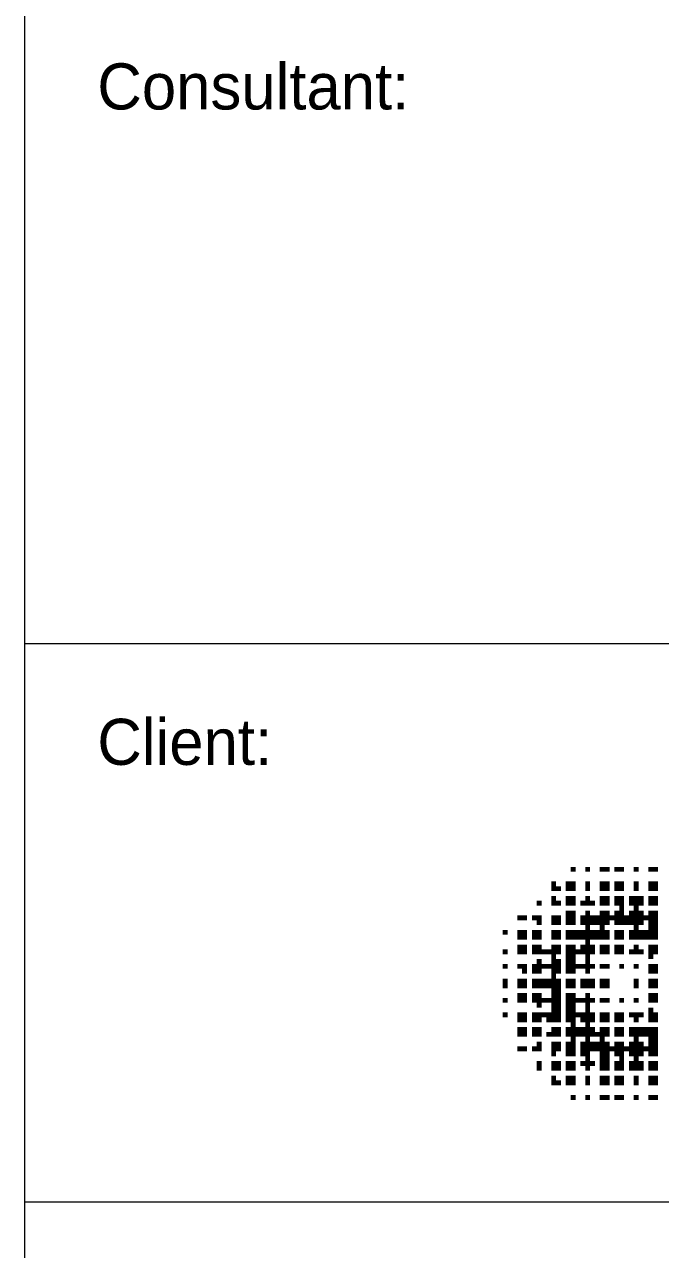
# Paper-space layout '01 Plans' of a CAD drawing. Header units: millimetres. Extents: x 5 to 415, y 7 to 290.
# Drawn here: x 342 to 368.2, y 60 to 110.5 of the extents above; entities that cross this region are included whole.
import ezdxf

# ---------------------------------------------------------------- set-up
doc = ezdxf.new("R2010")
doc.units = ezdxf.units.MM
for name, color, linetype in [('BRANDING', 7, 'Continuous'), ('SHEET', 7, 'Continuous'), ('TEXT', 7, 'Continuous')]:
    doc.layers.add(name, color=color, linetype=linetype)

# ---------------------------------------------------------------- blocks, each defined once
blk = doc.blocks.new('SHEET_01')
at = {"layer": 'BRANDING'}
for points in [[(364.5, 75.8), (364.7, 75.8), (364.5, 75.6), (364.7, 75.6)], [(365.1, 75.8), (365.3, 75.8), (365.1, 75.6), (365.3, 75.6)], [(365.7, 75.8), (365.9, 75.8), (365.7, 75.6), (365.9, 75.6)], [(365.9, 75.8), (366.1, 75.8), (365.9, 75.6), (366.1, 75.6)], [(366.3, 75.8), (366.5, 75.8), (366.3, 75.6), (366.5, 75.6)], [(366.5, 75.8), (366.7, 75.8), (366.5, 75.6), (366.7, 75.6)], [(367.1, 75.8), (367.3, 75.8), (367.1, 75.6), (367.3, 75.6)], [(367.7, 75.8), (368.1, 75.8), (367.7, 75.6), (368.1, 75.6)], [(363.7, 75.2), (363.9, 75.2), (363.7, 75), (363.9, 75)], [(364.3, 75.2), (364.5, 75.2), (364.3, 75), (364.5, 75)], [(364.5, 75.2), (364.7, 75.2), (364.5, 75), (364.7, 75)], [(365.1, 75.2), (365.3, 75.2), (365.1, 75), (365.3, 75)], [(365.7, 75.2), (365.9, 75.2), (365.7, 75), (365.9, 75)], [(365.9, 75.2), (366.1, 75.2), (365.9, 75), (366.1, 75)], [(366.3, 75.2), (366.5, 75.2), (366.3, 75), (366.5, 75)], [(366.5, 75.2), (366.7, 75.2), (366.5, 75), (366.7, 75)], [(367.1, 75.2), (367.3, 75.2), (367.1, 75), (367.3, 75)], [(367.7, 75.2), (367.9, 75.2), (367.7, 75), (367.9, 75)], [(367.9, 75.2), (368.1, 75.2), (367.9, 75), (368.1, 75)], [(363.7, 75), (364.1, 75), (363.7, 74.8), (364.1, 74.8)], [(364.3, 75), (364.5, 75), (364.3, 74.8), (364.5, 74.8)], [(364.5, 75), (364.7, 75), (364.5, 74.8), (364.7, 74.8)], [(365.1, 75), (365.3, 75), (365.1, 74.8), (365.3, 74.8)], [(365.7, 75), (365.9, 75), (365.7, 74.8), (365.9, 74.8)], [(365.9, 75), (366.1, 75), (365.9, 74.8), (366.1, 74.8)], [(366.3, 75), (366.5, 75), (366.3, 74.8), (366.5, 74.8)], [(366.5, 75), (366.7, 75), (366.5, 74.8), (366.7, 74.8)], [(367.1, 75), (367.3, 75), (367.1, 74.8), (367.3, 74.8)], [(367.7, 75), (367.9, 75), (367.7, 74.8), (367.9, 74.8)], [(367.9, 75), (368.1, 75), (367.9, 74.8), (368.1, 74.8)], [(363.1, 74.4), (363.3, 74.4), (363.1, 74.2), (363.3, 74.2)], [(363.7, 74.6), (363.9, 74.6), (363.7, 74.4), (363.9, 74.4)], [(363.7, 74.4), (363.9, 74.4), (363.7, 74.2), (363.9, 74.2)], [(363.9, 74.4), (364.1, 74.4), (363.9, 74.2), (364.1, 74.2)], [(364.3, 74.6), (364.5, 74.6), (364.3, 74.4), (364.5, 74.4)], [(364.3, 74.4), (364.5, 74.4), (364.3, 74.2), (364.5, 74.2)], [(364.5, 74.6), (364.7, 74.6), (364.5, 74.4), (364.7, 74.4)], [(364.5, 74.4), (364.7, 74.4), (364.5, 74.2), (364.7, 74.2)], [(364.9, 74.4), (365.1, 74.4), (364.9, 74.2), (365.1, 74.2)], [(365.1, 74.6), (365.3, 74.6), (365.1, 74.4), (365.3, 74.4)], [(365.1, 74.4), (365.3, 74.4), (365.1, 74.2), (365.3, 74.2)], [(365.3, 74.4), (365.5, 74.4), (365.3, 74.2), (365.5, 74.2)], [(365.7, 74.6), (365.9, 74.6), (365.7, 74.4), (365.9, 74.4)], [(365.7, 74.4), (365.9, 74.4), (365.7, 74.2), (365.9, 74.2)], [(365.9, 74.6), (366.1, 74.6), (365.9, 74.4), (366.1, 74.4)], [(365.9, 74.4), (366.1, 74.4), (365.9, 74.2), (366.1, 74.2)], [(366.3, 74.6), (366.5, 74.6), (366.3, 74.4), (366.5, 74.4)], [(366.3, 74.4), (366.5, 74.4), (366.3, 74.2), (366.5, 74.2)], [(366.5, 74.6), (366.7, 74.6), (366.5, 74.4), (366.7, 74.4)], [(366.5, 74.4), (366.7, 74.4), (366.5, 74.2), (366.7, 74.2)], [(366.5, 74.2), (366.7, 74.2), (366.5, 74), (366.7, 74)], [(366.9, 74.6), (367.1, 74.6), (366.9, 74.4), (367.1, 74.4)], [(366.9, 74.4), (367.1, 74.4), (366.9, 74.2), (367.1, 74.2)], [(367.1, 74.6), (367.3, 74.6), (367.1, 74.4), (367.3, 74.4)], [(367.1, 74.4), (367.3, 74.4), (367.1, 74.2), (367.3, 74.2)], [(367.1, 74.2), (367.3, 74.2), (367.1, 74), (367.3, 74)], [(367.3, 74.6), (367.5, 74.6), (367.3, 74.4), (367.5, 74.4)], [(367.3, 74.4), (367.5, 74.4), (367.3, 74.2), (367.5, 74.2)], [(367.7, 74.6), (368.1, 74.6), (367.7, 74.4), (368.1, 74.4)], [(367.7, 74.4), (367.9, 74.4), (367.7, 74.2), (367.9, 74.2)], [(367.9, 74.4), (368.1, 74.4), (367.9, 74.2), (368.1, 74.2)], [(362.3, 73.8), (362.5, 73.8), (362.3, 73.6), (362.5, 73.6)], [(362.5, 73.8), (362.7, 73.8), (362.5, 73.6), (362.7, 73.6)], [(362.9, 73.8), (363.1, 73.8), (362.9, 73.6), (363.1, 73.6)], [(363.1, 73.8), (363.3, 73.8), (363.1, 73.6), (363.3, 73.6)], [(363.7, 73.8), (363.9, 73.8), (363.7, 73.6), (363.9, 73.6)], [(363.9, 73.8), (364.1, 73.8), (363.9, 73.6), (364.1, 73.6)], [(364.3, 74), (364.7, 74), (364.3, 73.8), (364.7, 73.8)], [(364.3, 73.8), (364.5, 73.8), (364.3, 73.6), (364.5, 73.6)], [(364.5, 73.8), (364.7, 73.8), (364.5, 73.6), (364.7, 73.6)], [(364.9, 73.8), (365.1, 73.8), (364.9, 73.6), (365.1, 73.6)], [(365.1, 74), (365.3, 74), (365.1, 73.8), (365.3, 73.8)], [(365.1, 73.8), (365.3, 73.8), (365.1, 73.6), (365.3, 73.6)], [(365.3, 73.8), (365.5, 73.8), (365.3, 73.6), (365.5, 73.6)], [(365.5, 73.8), (365.7, 73.8), (365.5, 73.6), (365.7, 73.6)], [(365.7, 74), (366.1, 74), (365.7, 73.8), (366.1, 73.8)], [(365.7, 73.8), (365.9, 73.8), (365.7, 73.6), (365.9, 73.6)], [(365.9, 73.8), (366.1, 73.8), (365.9, 73.6), (366.1, 73.6)], [(366.1, 73.8), (366.3, 73.8), (366.1, 73.6), (366.3, 73.6)], [(366.3, 74), (366.5, 74), (366.3, 73.8), (366.5, 73.8)], [(366.3, 73.8), (366.7, 73.8), (366.3, 73.6), (366.7, 73.6)], [(366.5, 74), (366.7, 74), (366.5, 73.8), (366.7, 73.8)], [(366.7, 73.8), (366.9, 73.8), (366.7, 73.6), (366.9, 73.6)], [(366.9, 74), (367.1, 74), (366.9, 73.8), (367.1, 73.8)], [(366.9, 73.8), (367.1, 73.8), (366.9, 73.6), (367.1, 73.6)], [(367.1, 74), (367.3, 74), (367.1, 73.8), (367.3, 73.8)], [(367.1, 73.8), (367.3, 73.8), (367.1, 73.6), (367.3, 73.6)], [(367.3, 74), (367.5, 74), (367.3, 73.8), (367.5, 73.8)], [(367.3, 73.8), (367.5, 73.8), (367.3, 73.6), (367.5, 73.6)], [(367.5, 73.8), (367.7, 73.8), (367.5, 73.6), (367.7, 73.6)], [(367.7, 74), (367.9, 74), (367.7, 73.8), (367.9, 73.8)], [(367.7, 73.8), (367.9, 73.8), (367.7, 73.6), (367.9, 73.6)], [(367.9, 74), (368.1, 74), (367.9, 73.8), (368.1, 73.8)], [(367.9, 73.8), (368.1, 73.8), (367.9, 73.6), (368.1, 73.6)], [(361.7, 73.2), (361.9, 73.2), (361.7, 73), (361.9, 73)], [(362.3, 73.2), (362.7, 73.2), (362.3, 73), (362.7, 73)], [(362.9, 73.2), (363.1, 73.2), (362.9, 73), (363.1, 73)], [(363.1, 73.6), (363.3, 73.6), (363.1, 73.4), (363.3, 73.4)], [(363.1, 73.2), (363.3, 73.2), (363.1, 73), (363.3, 73)], [(363.7, 73.6), (363.9, 73.6), (363.7, 73.4), (363.9, 73.4)], [(363.7, 73.2), (363.9, 73.2), (363.7, 73), (363.9, 73)], [(363.9, 73.6), (364.1, 73.6), (363.9, 73.4), (364.1, 73.4)], [(363.9, 73.2), (364.1, 73.2), (363.9, 73), (364.1, 73)], [(364.3, 73.6), (364.7, 73.6), (364.3, 73.4), (364.7, 73.4)], [(364.3, 73.2), (364.5, 73.2), (364.3, 73), (364.5, 73)], [(364.5, 73.2), (364.7, 73.2), (364.5, 73), (364.7, 73)], [(364.7, 73.2), (364.9, 73.2), (364.7, 73), (364.9, 73)], [(364.9, 73.6), (365.1, 73.6), (364.9, 73.4), (365.1, 73.4)], [(364.9, 73.2), (365.1, 73.2), (364.9, 73), (365.1, 73)], [(365.1, 73.6), (365.3, 73.6), (365.1, 73.4), (365.3, 73.4)], [(365.1, 73.4), (365.3, 73.4), (365.1, 73.2), (365.3, 73.2)], [(365.1, 73.2), (365.3, 73.2), (365.1, 73), (365.3, 73)], [(365.3, 73.6), (365.7, 73.6), (365.3, 73.4), (365.7, 73.4)], [(365.3, 73.2), (365.5, 73.2), (365.3, 73), (365.5, 73)], [(365.5, 73.2), (365.7, 73.2), (365.5, 73), (365.7, 73)], [(365.7, 73.6), (365.9, 73.6), (365.7, 73.4), (365.9, 73.4)], [(365.7, 73.4), (365.9, 73.4), (365.7, 73.2), (365.9, 73.2)], [(365.7, 73.2), (365.9, 73.2), (365.7, 73), (365.9, 73)], [(365.9, 73.6), (366.1, 73.6), (365.9, 73.4), (366.1, 73.4)], [(365.9, 73.2), (366.1, 73.2), (365.9, 73), (366.1, 73)], [(366.3, 73.6), (366.5, 73.6), (366.3, 73.4), (366.5, 73.4)], [(366.3, 73.2), (366.5, 73.2), (366.3, 73), (366.5, 73)], [(366.5, 73.6), (366.7, 73.6), (366.5, 73.4), (366.7, 73.4)], [(366.5, 73.2), (366.7, 73.2), (366.5, 73), (366.7, 73)], [(366.7, 73.6), (366.9, 73.6), (366.7, 73.4), (366.9, 73.4)], [(366.9, 73.6), (367.1, 73.6), (366.9, 73.4), (367.1, 73.4)], [(366.9, 73.2), (367.1, 73.2), (366.9, 73), (367.1, 73)], [(367.1, 73.6), (367.3, 73.6), (367.1, 73.4), (367.3, 73.4)], [(367.1, 73.4), (367.3, 73.4), (367.1, 73.2), (367.3, 73.2)], [(367.1, 73.2), (367.3, 73.2), (367.1, 73), (367.3, 73)], [(367.3, 73.6), (367.5, 73.6), (367.3, 73.4), (367.5, 73.4)], [(367.3, 73.2), (367.5, 73.2), (367.3, 73), (367.5, 73)], [(367.5, 73.2), (367.7, 73.2), (367.5, 73), (367.7, 73)], [(367.7, 73.6), (367.9, 73.6), (367.7, 73.4), (367.9, 73.4)], [(367.7, 73.4), (368.1, 73.4), (367.7, 73.2), (368.1, 73.2)], [(367.7, 73.2), (367.9, 73.2), (367.7, 73), (367.9, 73)], [(367.9, 73.6), (368.1, 73.6), (367.9, 73.4), (368.1, 73.4)], [(367.9, 73.2), (368.1, 73.2), (367.9, 73), (368.1, 73)], [(362.3, 73), (362.7, 73), (362.3, 72.8), (362.7, 72.8)], [(362.9, 73), (363.1, 73), (362.9, 72.8), (363.1, 72.8)], [(363.1, 73), (363.3, 73), (363.1, 72.8), (363.3, 72.8)], [(363.7, 73), (363.9, 73), (363.7, 72.8), (363.9, 72.8)], [(363.9, 73), (364.1, 73), (363.9, 72.8), (364.1, 72.8)], [(364.3, 73), (364.5, 73), (364.3, 72.8), (364.5, 72.8)], [(364.5, 73), (364.7, 73), (364.5, 72.8), (364.7, 72.8)], [(364.7, 73), (364.9, 73), (364.7, 72.8), (364.9, 72.8)], [(364.9, 73), (365.1, 73), (364.9, 72.8), (365.1, 72.8)], [(365.1, 73), (365.3, 73), (365.1, 72.8), (365.3, 72.8)], [(365.1, 72.8), (365.3, 72.8), (365.1, 72.6), (365.3, 72.6)], [(365.3, 73), (365.5, 73), (365.3, 72.8), (365.5, 72.8)], [(365.5, 73), (365.7, 73), (365.5, 72.8), (365.7, 72.8)], [(365.7, 73), (365.9, 73), (365.7, 72.8), (365.9, 72.8)], [(365.9, 73), (366.1, 73), (365.9, 72.8), (366.1, 72.8)], [(366.3, 73), (366.5, 73), (366.3, 72.8), (366.5, 72.8)], [(366.5, 73), (366.7, 73), (366.5, 72.8), (366.7, 72.8)], [(366.9, 73), (367.1, 73), (366.9, 72.8), (367.1, 72.8)], [(367.1, 73), (367.3, 73), (367.1, 72.8), (367.3, 72.8)], [(367.3, 73), (367.5, 73), (367.3, 72.8), (367.5, 72.8)], [(367.5, 73), (367.7, 73), (367.5, 72.8), (367.7, 72.8)], [(367.7, 73), (367.9, 73), (367.7, 72.8), (367.9, 72.8)], [(367.9, 73), (368.1, 73), (367.9, 72.8), (368.1, 72.8)], [(361.7, 72.4), (361.9, 72.4), (361.7, 72.2), (361.9, 72.2)], [(362.3, 72.6), (362.7, 72.6), (362.3, 72.4), (362.7, 72.4)], [(362.3, 72.4), (362.5, 72.4), (362.3, 72.2), (362.5, 72.2)], [(362.5, 72.4), (362.7, 72.4), (362.5, 72.2), (362.7, 72.2)], [(362.9, 72.6), (363.1, 72.6), (362.9, 72.4), (363.1, 72.4)], [(362.9, 72.4), (363.1, 72.4), (362.9, 72.2), (363.1, 72.2)], [(363.1, 72.6), (363.3, 72.6), (363.1, 72.4), (363.3, 72.4)], [(363.1, 72.4), (363.3, 72.4), (363.1, 72.2), (363.3, 72.2)], [(363.3, 72.4), (363.7, 72.4), (363.3, 72.2), (363.7, 72.2)], [(363.7, 72.6), (363.9, 72.6), (363.7, 72.4), (363.9, 72.4)], [(363.7, 72.4), (363.9, 72.4), (363.7, 72.2), (363.9, 72.2)], [(363.7, 72.2), (363.9, 72.2), (363.7, 72), (363.9, 72)], [(363.9, 72.6), (364.1, 72.6), (363.9, 72.4), (364.1, 72.4)], [(363.9, 72.4), (364.1, 72.4), (363.9, 72.2), (364.1, 72.2)], [(364.3, 72.6), (364.5, 72.6), (364.3, 72.4), (364.5, 72.4)], [(364.3, 72.4), (364.7, 72.4), (364.3, 72.2), (364.7, 72.2)], [(364.3, 72.2), (364.7, 72.2), (364.3, 72), (364.7, 72)], [(364.5, 72.6), (364.7, 72.6), (364.5, 72.4), (364.7, 72.4)], [(364.7, 72.4), (365.1, 72.4), (364.7, 72.2), (365.1, 72.2)], [(364.9, 72.6), (365.1, 72.6), (364.9, 72.4), (365.1, 72.4)], [(365.1, 72.6), (365.3, 72.6), (365.1, 72.4), (365.3, 72.4)], [(365.1, 72.4), (365.3, 72.4), (365.1, 72.2), (365.3, 72.2)], [(365.1, 72.2), (365.3, 72.2), (365.1, 72), (365.3, 72)], [(365.3, 72.6), (365.5, 72.6), (365.3, 72.4), (365.5, 72.4)], [(365.3, 72.4), (365.5, 72.4), (365.3, 72.2), (365.5, 72.2)], [(365.7, 72.6), (365.9, 72.6), (365.7, 72.4), (365.9, 72.4)], [(365.7, 72.4), (365.9, 72.4), (365.7, 72.2), (365.9, 72.2)], [(365.9, 72.6), (366.1, 72.6), (365.9, 72.4), (366.1, 72.4)], [(365.9, 72.4), (366.1, 72.4), (365.9, 72.2), (366.1, 72.2)], [(366.3, 72.6), (366.5, 72.6), (366.3, 72.4), (366.5, 72.4)], [(366.3, 72.4), (366.5, 72.4), (366.3, 72.2), (366.5, 72.2)], [(366.5, 72.6), (366.7, 72.6), (366.5, 72.4), (366.7, 72.4)], [(366.5, 72.4), (366.7, 72.4), (366.5, 72.2), (366.7, 72.2)], [(366.9, 72.4), (367.1, 72.4), (366.9, 72.2), (367.1, 72.2)], [(367.1, 72.6), (367.3, 72.6), (367.1, 72.4), (367.3, 72.4)], [(367.1, 72.4), (367.3, 72.4), (367.1, 72.2), (367.3, 72.2)], [(367.3, 72.4), (367.5, 72.4), (367.3, 72.2), (367.5, 72.2)], [(367.7, 72.6), (367.9, 72.6), (367.7, 72.4), (367.9, 72.4)], [(367.7, 72.4), (367.9, 72.4), (367.7, 72.2), (367.9, 72.2)], [(367.7, 72.2), (367.9, 72.2), (367.7, 72), (367.9, 72)], [(367.9, 72.6), (368.1, 72.6), (367.9, 72.4), (368.1, 72.4)], [(367.9, 72.4), (368.1, 72.4), (367.9, 72.2), (368.1, 72.2)], [(361.7, 71.8), (361.9, 71.8), (361.7, 71.6), (361.9, 71.6)], [(362.3, 71.8), (362.7, 71.8), (362.3, 71.6), (362.7, 71.6)], [(362.9, 71.8), (363.1, 71.8), (362.9, 71.6), (363.1, 71.6)], [(363.1, 72), (363.3, 72), (363.1, 71.8), (363.3, 71.8)], [(363.1, 71.8), (363.3, 71.8), (363.1, 71.6), (363.3, 71.6)], [(363.3, 71.8), (363.5, 71.8), (363.3, 71.6), (363.5, 71.6)], [(363.5, 71.8), (363.7, 71.8), (363.5, 71.6), (363.7, 71.6)], [(363.7, 72), (363.9, 72), (363.7, 71.8), (363.9, 71.8)], [(363.7, 71.8), (363.9, 71.8), (363.7, 71.6), (363.9, 71.6)], [(363.9, 72), (364.1, 72), (363.9, 71.8), (364.1, 71.8)], [(363.9, 71.8), (364.1, 71.8), (363.9, 71.6), (364.1, 71.6)], [(364.3, 72), (364.5, 72), (364.3, 71.8), (364.5, 71.8)], [(364.3, 71.8), (364.7, 71.8), (364.3, 71.6), (364.7, 71.6)], [(364.5, 72), (364.7, 72), (364.5, 71.8), (364.7, 71.8)], [(364.7, 71.8), (365.1, 71.8), (364.7, 71.6), (365.1, 71.6)], [(365.1, 72), (365.3, 72), (365.1, 71.8), (365.3, 71.8)], [(365.1, 71.8), (365.3, 71.8), (365.1, 71.6), (365.3, 71.6)], [(365.3, 71.8), (365.5, 71.8), (365.3, 71.6), (365.5, 71.6)], [(365.7, 71.8), (365.9, 71.8), (365.7, 71.6), (365.9, 71.6)], [(365.9, 71.8), (366.1, 71.8), (365.9, 71.6), (366.1, 71.6)], [(366.5, 71.8), (366.7, 71.8), (366.5, 71.6), (366.7, 71.6)], [(367.1, 71.8), (367.3, 71.8), (367.1, 71.6), (367.3, 71.6)], [(367.7, 71.8), (367.9, 71.8), (367.7, 71.6), (367.9, 71.6)], [(367.9, 71.8), (368.1, 71.8), (367.9, 71.6), (368.1, 71.6)], [(361.7, 71.2), (361.9, 71.2), (361.7, 71), (361.9, 71)], [(362.3, 71.2), (362.5, 71.2), (362.3, 71), (362.5, 71)], [(362.5, 71.6), (362.7, 71.6), (362.5, 71.4), (362.7, 71.4)], [(362.5, 71.2), (362.7, 71.2), (362.5, 71), (362.7, 71)], [(362.9, 71.6), (363.1, 71.6), (362.9, 71.4), (363.1, 71.4)], [(362.9, 71.2), (363.1, 71.2), (362.9, 71), (363.1, 71)], [(363.1, 71.6), (363.3, 71.6), (363.1, 71.4), (363.3, 71.4)], [(363.1, 71.2), (363.3, 71.2), (363.1, 71), (363.3, 71)], [(363.3, 71.2), (363.5, 71.2), (363.3, 71), (363.5, 71)], [(363.5, 71.2), (363.7, 71.2), (363.5, 71), (363.7, 71)], [(363.7, 71.6), (363.9, 71.6), (363.7, 71.4), (363.9, 71.4)], [(363.7, 71.4), (363.9, 71.4), (363.7, 71.2), (363.9, 71.2)], [(363.7, 71.2), (363.9, 71.2), (363.7, 71), (363.9, 71)], [(363.9, 71.6), (364.1, 71.6), (363.9, 71.4), (364.1, 71.4)], [(363.9, 71.2), (364.1, 71.2), (363.9, 71), (364.1, 71)], [(364.3, 71.6), (364.5, 71.6), (364.3, 71.4), (364.5, 71.4)], [(364.3, 71.2), (364.5, 71.2), (364.3, 71), (364.5, 71)], [(364.5, 71.6), (364.7, 71.6), (364.5, 71.4), (364.7, 71.4)], [(364.5, 71.2), (364.7, 71.2), (364.5, 71), (364.7, 71)], [(364.9, 71.2), (365.1, 71.2), (364.9, 71), (365.1, 71)], [(365.1, 71.6), (365.3, 71.6), (365.1, 71.4), (365.3, 71.4)], [(365.1, 71.2), (365.3, 71.2), (365.1, 71), (365.3, 71)], [(365.3, 71.2), (365.5, 71.2), (365.3, 71), (365.5, 71)], [(365.7, 71.2), (366.1, 71.2), (365.7, 71), (366.1, 71)], [(367.1, 71.2), (367.3, 71.2), (367.1, 71), (367.3, 71)], [(367.7, 71.6), (368.1, 71.6), (367.7, 71.4), (368.1, 71.4)], [(367.7, 71.2), (367.9, 71.2), (367.7, 71), (367.9, 71)], [(367.9, 71.2), (368.1, 71.2), (367.9, 71), (368.1, 71)], [(361.7, 71), (361.9, 71), (361.7, 70.8), (361.9, 70.8)], [(362.3, 71), (362.5, 71), (362.3, 70.8), (362.5, 70.8)], [(362.5, 71), (362.7, 71), (362.5, 70.8), (362.7, 70.8)], [(362.9, 71), (363.1, 71), (362.9, 70.8), (363.1, 70.8)], [(363.1, 71), (363.3, 71), (363.1, 70.8), (363.3, 70.8)], [(363.3, 71), (363.5, 71), (363.3, 70.8), (363.5, 70.8)], [(363.5, 71), (363.7, 71), (363.5, 70.8), (363.7, 70.8)], [(363.7, 71), (363.9, 71), (363.7, 70.8), (363.9, 70.8)], [(363.7, 70.8), (363.9, 70.8), (363.7, 70.6), (363.9, 70.6)], [(363.9, 71), (364.1, 71), (363.9, 70.8), (364.1, 70.8)], [(363.9, 70.8), (364.1, 70.8), (363.9, 70.6), (364.1, 70.6)], [(364.3, 71), (364.5, 71), (364.3, 70.8), (364.5, 70.8)], [(364.5, 71), (364.7, 71), (364.5, 70.8), (364.7, 70.8)], [(364.9, 71), (365.1, 71), (364.9, 70.8), (365.1, 70.8)], [(365.1, 71), (365.3, 71), (365.1, 70.8), (365.3, 70.8)], [(365.3, 71), (365.5, 71), (365.3, 70.8), (365.5, 70.8)], [(365.7, 71), (366.1, 71), (365.7, 70.8), (366.1, 70.8)], [(367.1, 71), (367.3, 71), (367.1, 70.8), (367.3, 70.8)], [(367.7, 71), (367.9, 71), (367.7, 70.8), (367.9, 70.8)], [(367.9, 71), (368.1, 71), (367.9, 70.8), (368.1, 70.8)], [(361.7, 70.4), (361.9, 70.4), (361.7, 70.2), (361.9, 70.2)], [(362.3, 70.6), (362.7, 70.6), (362.3, 70.4), (362.7, 70.4)], [(362.3, 70.4), (362.7, 70.4), (362.3, 70.2), (362.7, 70.2)], [(362.9, 70.6), (363.1, 70.6), (362.9, 70.4), (363.1, 70.4)], [(362.9, 70.4), (363.1, 70.4), (362.9, 70.2), (363.1, 70.2)], [(363.1, 70.6), (363.3, 70.6), (363.1, 70.4), (363.3, 70.4)], [(363.1, 70.4), (363.3, 70.4), (363.1, 70.2), (363.3, 70.2)], [(363.1, 70.2), (363.3, 70.2), (363.1, 70), (363.3, 70)], [(363.3, 70.4), (363.5, 70.4), (363.3, 70.2), (363.5, 70.2)], [(363.5, 70.4), (363.7, 70.4), (363.5, 70.2), (363.7, 70.2)], [(363.7, 70.6), (363.9, 70.6), (363.7, 70.4), (363.9, 70.4)], [(363.7, 70.4), (363.9, 70.4), (363.7, 70.2), (363.9, 70.2)], [(363.7, 70.2), (363.9, 70.2), (363.7, 70), (363.9, 70)], [(363.9, 70.6), (364.1, 70.6), (363.9, 70.4), (364.1, 70.4)], [(363.9, 70.4), (364.1, 70.4), (363.9, 70.2), (364.1, 70.2)], [(363.9, 70.2), (364.1, 70.2), (363.9, 70), (364.1, 70)], [(364.3, 70.6), (364.5, 70.6), (364.3, 70.4), (364.5, 70.4)], [(364.3, 70.4), (364.5, 70.4), (364.3, 70.2), (364.5, 70.2)], [(364.3, 70.2), (364.7, 70.2), (364.3, 70), (364.7, 70)], [(364.5, 70.6), (364.7, 70.6), (364.5, 70.4), (364.7, 70.4)], [(364.5, 70.4), (364.7, 70.4), (364.5, 70.2), (364.7, 70.2)], [(364.7, 70.4), (365.1, 70.4), (364.7, 70.2), (365.1, 70.2)], [(365.1, 70.6), (365.3, 70.6), (365.1, 70.4), (365.3, 70.4)], [(365.1, 70.4), (365.3, 70.4), (365.1, 70.2), (365.3, 70.2)], [(365.1, 70.2), (365.3, 70.2), (365.1, 70), (365.3, 70)], [(365.3, 70.4), (365.5, 70.4), (365.3, 70.2), (365.5, 70.2)], [(365.7, 70.4), (365.9, 70.4), (365.7, 70.2), (365.9, 70.2)], [(365.9, 70.4), (366.1, 70.4), (365.9, 70.2), (366.1, 70.2)], [(366.5, 70.4), (366.7, 70.4), (366.5, 70.2), (366.7, 70.2)], [(367.1, 70.4), (367.3, 70.4), (367.1, 70.2), (367.3, 70.2)], [(367.7, 70.6), (368.1, 70.6), (367.7, 70.4), (368.1, 70.4)], [(367.7, 70.4), (367.9, 70.4), (367.7, 70.2), (367.9, 70.2)], [(367.9, 70.4), (368.1, 70.4), (367.9, 70.2), (368.1, 70.2)], [(361.7, 69.8), (361.9, 69.8), (361.7, 69.6), (361.9, 69.6)], [(362.3, 69.8), (362.5, 69.8), (362.3, 69.6), (362.5, 69.6)], [(362.5, 69.8), (362.7, 69.8), (362.5, 69.6), (362.7, 69.6)], [(362.9, 69.8), (363.1, 69.8), (362.9, 69.6), (363.1, 69.6)], [(363.1, 69.8), (363.3, 69.8), (363.1, 69.6), (363.3, 69.6)], [(363.3, 69.8), (363.7, 69.8), (363.3, 69.6), (363.7, 69.6)], [(363.7, 70), (363.9, 70), (363.7, 69.8), (363.9, 69.8)], [(363.7, 69.8), (363.9, 69.8), (363.7, 69.6), (363.9, 69.6)], [(363.9, 70), (364.1, 70), (363.9, 69.8), (364.1, 69.8)], [(363.9, 69.8), (364.1, 69.8), (363.9, 69.6), (364.1, 69.6)], [(364.3, 70), (364.7, 70), (364.3, 69.8), (364.7, 69.8)], [(364.3, 69.8), (364.7, 69.8), (364.3, 69.6), (364.7, 69.6)], [(364.7, 69.8), (364.9, 69.8), (364.7, 69.6), (364.9, 69.6)], [(364.9, 69.8), (365.1, 69.8), (364.9, 69.6), (365.1, 69.6)], [(365.1, 70), (365.3, 70), (365.1, 69.8), (365.3, 69.8)], [(365.1, 69.8), (365.3, 69.8), (365.1, 69.6), (365.3, 69.6)], [(365.3, 69.8), (365.5, 69.8), (365.3, 69.6), (365.5, 69.6)], [(365.7, 69.8), (365.9, 69.8), (365.7, 69.6), (365.9, 69.6)], [(365.9, 69.8), (366.1, 69.8), (365.9, 69.6), (366.1, 69.6)], [(366.3, 69.8), (366.5, 69.8), (366.3, 69.6), (366.5, 69.6)], [(366.5, 69.8), (366.7, 69.8), (366.5, 69.6), (366.7, 69.6)], [(366.9, 69.8), (367.1, 69.8), (366.9, 69.6), (367.1, 69.6)], [(367.1, 69.8), (367.3, 69.8), (367.1, 69.6), (367.3, 69.6)], [(367.3, 69.8), (367.5, 69.8), (367.3, 69.6), (367.5, 69.6)], [(367.7, 70), (367.9, 70), (367.7, 69.8), (367.9, 69.8)], [(367.7, 69.8), (367.9, 69.8), (367.7, 69.6), (367.9, 69.6)], [(367.9, 69.8), (368.1, 69.8), (367.9, 69.6), (368.1, 69.6)], [(362.3, 69.6), (362.7, 69.6), (362.3, 69.4), (362.7, 69.4)], [(362.3, 69.2), (362.7, 69.2), (362.3, 69), (362.7, 69)], [(362.9, 69.6), (363.1, 69.6), (362.9, 69.4), (363.1, 69.4)], [(362.9, 69.2), (363.1, 69.2), (362.9, 69), (363.1, 69)], [(363.1, 69.6), (363.3, 69.6), (363.1, 69.4), (363.3, 69.4)], [(363.1, 69.2), (363.3, 69.2), (363.1, 69), (363.3, 69)], [(363.5, 69.6), (363.7, 69.6), (363.5, 69.4), (363.7, 69.4)], [(363.7, 69.6), (363.9, 69.6), (363.7, 69.4), (363.9, 69.4)], [(363.7, 69.2), (363.9, 69.2), (363.7, 69), (363.9, 69)], [(363.9, 69.6), (364.1, 69.6), (363.9, 69.4), (364.1, 69.4)], [(363.9, 69.2), (364.1, 69.2), (363.9, 69), (364.1, 69)], [(364.3, 69.6), (364.5, 69.6), (364.3, 69.4), (364.5, 69.4)], [(364.3, 69.2), (364.5, 69.2), (364.3, 69), (364.5, 69)], [(364.5, 69.6), (364.7, 69.6), (364.5, 69.4), (364.7, 69.4)], [(364.5, 69.4), (364.7, 69.4), (364.5, 69.2), (364.7, 69.2)], [(364.5, 69.2), (364.7, 69.2), (364.5, 69), (364.7, 69)], [(364.7, 69.2), (364.9, 69.2), (364.7, 69), (364.9, 69)], [(364.9, 69.6), (365.1, 69.6), (364.9, 69.4), (365.1, 69.4)], [(364.9, 69.2), (365.1, 69.2), (364.9, 69), (365.1, 69)], [(365.1, 69.6), (365.3, 69.6), (365.1, 69.4), (365.3, 69.4)], [(365.1, 69.4), (365.3, 69.4), (365.1, 69.2), (365.3, 69.2)], [(365.1, 69.2), (365.3, 69.2), (365.1, 69), (365.3, 69)], [(365.3, 69.6), (365.5, 69.6), (365.3, 69.4), (365.5, 69.4)], [(365.3, 69.2), (365.5, 69.2), (365.3, 69), (365.5, 69)], [(365.7, 69.6), (365.9, 69.6), (365.7, 69.4), (365.9, 69.4)], [(365.7, 69.2), (365.9, 69.2), (365.7, 69), (365.9, 69)], [(365.9, 69.6), (366.1, 69.6), (365.9, 69.4), (366.1, 69.4)], [(365.9, 69.2), (366.1, 69.2), (365.9, 69), (366.1, 69)], [(366.3, 69.6), (366.5, 69.6), (366.3, 69.4), (366.5, 69.4)], [(366.3, 69.2), (366.5, 69.2), (366.3, 69), (366.5, 69)], [(366.5, 69.6), (366.7, 69.6), (366.5, 69.4), (366.7, 69.4)], [(366.5, 69.2), (366.7, 69.2), (366.5, 69), (366.7, 69)], [(366.9, 69.2), (367.1, 69.2), (366.9, 69), (367.1, 69)], [(367.1, 69.6), (367.3, 69.6), (367.1, 69.4), (367.3, 69.4)], [(367.1, 69.2), (367.3, 69.2), (367.1, 69), (367.3, 69)], [(367.3, 69.2), (367.5, 69.2), (367.3, 69), (367.5, 69)], [(367.5, 69.2), (367.7, 69.2), (367.5, 69), (367.7, 69)], [(367.7, 69.6), (367.9, 69.6), (367.7, 69.4), (367.9, 69.4)], [(367.7, 69.2), (367.9, 69.2), (367.7, 69), (367.9, 69)], [(367.9, 69.6), (368.1, 69.6), (367.9, 69.4), (368.1, 69.4)], [(367.9, 69.2), (368.1, 69.2), (367.9, 69), (368.1, 69)], [(362.3, 69), (362.5, 69), (362.3, 68.8), (362.5, 68.8)], [(362.5, 69), (362.7, 69), (362.5, 68.8), (362.7, 68.8)], [(362.9, 69), (363.1, 69), (362.9, 68.8), (363.1, 68.8)], [(363.1, 69), (363.3, 69), (363.1, 68.8), (363.3, 68.8)], [(363.5, 69), (363.7, 69), (363.5, 68.8), (363.7, 68.8)], [(363.7, 69), (363.9, 69), (363.7, 68.8), (363.9, 68.8)], [(363.9, 69), (364.1, 69), (363.9, 68.8), (364.1, 68.8)], [(364.3, 69), (364.5, 69), (364.3, 68.8), (364.5, 68.8)], [(364.5, 69), (364.7, 69), (364.5, 68.8), (364.7, 68.8)], [(364.5, 68.8), (364.7, 68.8), (364.5, 68.6), (364.7, 68.6)], [(364.7, 69), (364.9, 69), (364.7, 68.8), (364.9, 68.8)], [(364.9, 69), (365.1, 69), (364.9, 68.8), (365.1, 68.8)], [(365.1, 69), (365.3, 69), (365.1, 68.8), (365.3, 68.8)], [(365.1, 68.8), (365.3, 68.8), (365.1, 68.6), (365.3, 68.6)], [(365.3, 69), (365.5, 69), (365.3, 68.8), (365.5, 68.8)], [(365.5, 69), (365.7, 69), (365.5, 68.8), (365.7, 68.8)], [(365.7, 69), (365.9, 69), (365.7, 68.8), (365.9, 68.8)], [(365.7, 68.8), (365.9, 68.8), (365.7, 68.6), (365.9, 68.6)], [(365.9, 69), (366.1, 69), (365.9, 68.8), (366.1, 68.8)], [(366.3, 69), (366.5, 69), (366.3, 68.8), (366.5, 68.8)], [(366.5, 69), (366.7, 69), (366.5, 68.8), (366.7, 68.8)], [(366.9, 69), (367.1, 69), (366.9, 68.8), (367.1, 68.8)], [(367.1, 69), (367.3, 69), (367.1, 68.8), (367.3, 68.8)], [(367.1, 68.8), (367.3, 68.8), (367.1, 68.6), (367.3, 68.6)], [(367.3, 69), (367.5, 69), (367.3, 68.8), (367.5, 68.8)], [(367.5, 69), (367.7, 69), (367.5, 68.8), (367.7, 68.8)], [(367.7, 69), (367.9, 69), (367.7, 68.8), (367.9, 68.8)], [(367.7, 68.8), (368.1, 68.8), (367.7, 68.6), (368.1, 68.6)], [(367.9, 69), (368.1, 69), (367.9, 68.8), (368.1, 68.8)], [(362.3, 68.4), (362.7, 68.4), (362.3, 68.2), (362.7, 68.2)], [(362.9, 68.4), (363.1, 68.4), (362.9, 68.2), (363.1, 68.2)], [(363.1, 68.6), (363.3, 68.6), (363.1, 68.4), (363.3, 68.4)], [(363.1, 68.4), (363.3, 68.4), (363.1, 68.2), (363.3, 68.2)], [(363.7, 68.6), (363.9, 68.6), (363.7, 68.4), (363.9, 68.4)], [(363.7, 68.4), (363.9, 68.4), (363.7, 68.2), (363.9, 68.2)], [(363.7, 68.2), (363.9, 68.2), (363.7, 68), (363.9, 68)], [(363.9, 68.6), (364.1, 68.6), (363.9, 68.4), (364.1, 68.4)], [(363.9, 68.4), (364.1, 68.4), (363.9, 68.2), (364.1, 68.2)], [(364.3, 68.6), (364.7, 68.6), (364.3, 68.4), (364.7, 68.4)], [(364.3, 68.4), (364.5, 68.4), (364.3, 68.2), (364.5, 68.2)], [(364.3, 68.2), (364.5, 68.2), (364.3, 68), (364.5, 68)], [(364.5, 68.4), (364.7, 68.4), (364.5, 68.2), (364.7, 68.2)], [(364.5, 68.2), (364.7, 68.2), (364.5, 68), (364.7, 68)], [(364.9, 68.6), (365.1, 68.6), (364.9, 68.4), (365.1, 68.4)], [(364.9, 68.4), (365.1, 68.4), (364.9, 68.2), (365.1, 68.2)], [(364.9, 68.2), (365.1, 68.2), (364.9, 68), (365.1, 68)], [(365.1, 68.6), (365.3, 68.6), (365.1, 68.4), (365.3, 68.4)], [(365.1, 68.4), (365.3, 68.4), (365.1, 68.2), (365.3, 68.2)], [(365.1, 68.2), (365.3, 68.2), (365.1, 68), (365.3, 68)], [(365.3, 68.6), (365.7, 68.6), (365.3, 68.4), (365.7, 68.4)], [(365.3, 68.4), (365.5, 68.4), (365.3, 68.2), (365.5, 68.2)], [(365.5, 68.4), (365.7, 68.4), (365.5, 68.2), (365.7, 68.2)], [(365.7, 68.6), (365.9, 68.6), (365.7, 68.4), (365.9, 68.4)], [(365.7, 68.4), (365.9, 68.4), (365.7, 68.2), (365.9, 68.2)], [(365.7, 68.2), (365.9, 68.2), (365.7, 68), (365.9, 68)], [(365.9, 68.6), (366.1, 68.6), (365.9, 68.4), (366.1, 68.4)], [(365.9, 68.4), (366.1, 68.4), (365.9, 68.2), (366.1, 68.2)], [(365.9, 68.2), (366.1, 68.2), (365.9, 68), (366.1, 68)], [(366.1, 68.4), (366.3, 68.4), (366.1, 68.2), (366.3, 68.2)], [(366.3, 68.6), (366.5, 68.6), (366.3, 68.4), (366.5, 68.4)], [(366.3, 68.4), (366.5, 68.4), (366.3, 68.2), (366.5, 68.2)], [(366.3, 68.2), (366.5, 68.2), (366.3, 68), (366.5, 68)], [(366.5, 68.6), (366.7, 68.6), (366.5, 68.4), (366.7, 68.4)], [(366.5, 68.4), (366.7, 68.4), (366.5, 68.2), (366.7, 68.2)], [(366.5, 68.2), (366.7, 68.2), (366.5, 68), (366.7, 68)], [(366.7, 68.4), (366.9, 68.4), (366.7, 68.2), (366.9, 68.2)], [(366.9, 68.6), (367.1, 68.6), (366.9, 68.4), (367.1, 68.4)], [(366.9, 68.4), (367.1, 68.4), (366.9, 68.2), (367.1, 68.2)], [(366.9, 68.2), (367.1, 68.2), (366.9, 68), (367.1, 68)], [(367.1, 68.6), (367.3, 68.6), (367.1, 68.4), (367.3, 68.4)], [(367.1, 68.4), (367.3, 68.4), (367.1, 68.2), (367.3, 68.2)], [(367.1, 68.2), (367.3, 68.2), (367.1, 68), (367.3, 68)], [(367.3, 68.6), (367.5, 68.6), (367.3, 68.4), (367.5, 68.4)], [(367.3, 68.4), (367.5, 68.4), (367.3, 68.2), (367.5, 68.2)], [(367.3, 68.2), (367.5, 68.2), (367.3, 68), (367.5, 68)], [(367.5, 68.4), (367.7, 68.4), (367.5, 68.2), (367.7, 68.2)], [(367.7, 68.6), (367.9, 68.6), (367.7, 68.4), (367.9, 68.4)], [(367.7, 68.4), (367.9, 68.4), (367.7, 68.2), (367.9, 68.2)], [(367.7, 68.2), (368.1, 68.2), (367.7, 68), (368.1, 68)], [(367.9, 68.6), (368.1, 68.6), (367.9, 68.4), (368.1, 68.4)], [(367.9, 68.4), (368.1, 68.4), (367.9, 68.2), (368.1, 68.2)], [(363.1, 67.8), (363.3, 67.8), (363.1, 67.6), (363.3, 67.6)], [(363.7, 67.8), (363.9, 67.8), (363.7, 67.6), (363.9, 67.6)], [(363.9, 67.8), (364.1, 67.8), (363.9, 67.6), (364.1, 67.6)], [(364.3, 67.8), (364.5, 67.8), (364.3, 67.6), (364.5, 67.6)], [(364.5, 67.8), (364.7, 67.8), (364.5, 67.6), (364.7, 67.6)], [(364.9, 67.8), (365.1, 67.8), (364.9, 67.6), (365.1, 67.6)], [(365.1, 68), (365.3, 68), (365.1, 67.8), (365.3, 67.8)], [(365.1, 67.8), (365.3, 67.8), (365.1, 67.6), (365.3, 67.6)], [(365.3, 67.8), (365.5, 67.8), (365.3, 67.6), (365.5, 67.6)], [(365.7, 68), (366.1, 68), (365.7, 67.8), (366.1, 67.8)], [(365.7, 67.8), (365.9, 67.8), (365.7, 67.6), (365.9, 67.6)], [(365.9, 67.8), (366.1, 67.8), (365.9, 67.6), (366.1, 67.6)], [(366.3, 67.8), (366.5, 67.8), (366.3, 67.6), (366.5, 67.6)], [(366.5, 68), (366.7, 68), (366.5, 67.8), (366.7, 67.8)], [(366.5, 67.8), (366.7, 67.8), (366.5, 67.6), (366.7, 67.6)], [(366.9, 67.8), (367.1, 67.8), (366.9, 67.6), (367.1, 67.6)], [(367.1, 68), (367.3, 68), (367.1, 67.8), (367.3, 67.8)], [(367.1, 67.8), (367.3, 67.8), (367.1, 67.6), (367.3, 67.6)], [(367.3, 67.8), (367.5, 67.8), (367.3, 67.6), (367.5, 67.6)], [(367.7, 67.8), (367.9, 67.8), (367.7, 67.6), (367.9, 67.6)], [(367.9, 67.8), (368.1, 67.8), (367.9, 67.6), (368.1, 67.6)], [(363.1, 67.6), (363.3, 67.6), (363.1, 67.4), (363.3, 67.4)], [(363.7, 67.6), (364.1, 67.6), (363.7, 67.4), (364.1, 67.4)], [(363.7, 67.2), (363.9, 67.2), (363.7, 67), (363.9, 67)], [(364.3, 67.6), (364.5, 67.6), (364.3, 67.4), (364.5, 67.4)], [(364.3, 67.2), (364.5, 67.2), (364.3, 67), (364.5, 67)], [(364.5, 67.6), (364.7, 67.6), (364.5, 67.4), (364.7, 67.4)], [(364.5, 67.2), (364.7, 67.2), (364.5, 67), (364.7, 67)], [(365.1, 67.6), (365.3, 67.6), (365.1, 67.4), (365.3, 67.4)], [(365.1, 67.2), (365.3, 67.2), (365.1, 67), (365.3, 67)], [(365.7, 67.6), (365.9, 67.6), (365.7, 67.4), (365.9, 67.4)], [(365.7, 67.2), (365.9, 67.2), (365.7, 67), (365.9, 67)], [(365.9, 67.6), (366.1, 67.6), (365.9, 67.4), (366.1, 67.4)], [(365.9, 67.2), (366.1, 67.2), (365.9, 67), (366.1, 67)], [(366.3, 67.6), (366.5, 67.6), (366.3, 67.4), (366.5, 67.4)], [(366.3, 67.2), (366.5, 67.2), (366.3, 67), (366.5, 67)], [(366.5, 67.6), (366.7, 67.6), (366.5, 67.4), (366.7, 67.4)], [(366.5, 67.2), (366.7, 67.2), (366.5, 67), (366.7, 67)], [(366.9, 67.6), (367.1, 67.6), (366.9, 67.4), (367.1, 67.4)], [(367.1, 67.6), (367.3, 67.6), (367.1, 67.4), (367.3, 67.4)], [(367.1, 67.2), (367.3, 67.2), (367.1, 67), (367.3, 67)], [(367.3, 67.6), (367.5, 67.6), (367.3, 67.4), (367.5, 67.4)], [(367.7, 67.6), (367.9, 67.6), (367.7, 67.4), (367.9, 67.4)], [(367.7, 67.2), (367.9, 67.2), (367.7, 67), (367.9, 67)], [(367.9, 67.6), (368.1, 67.6), (367.9, 67.4), (368.1, 67.4)], [(367.9, 67.2), (368.1, 67.2), (367.9, 67), (368.1, 67)], [(363.7, 67), (364.1, 67), (363.7, 66.8), (364.1, 66.8)], [(364.3, 67), (364.5, 67), (364.3, 66.8), (364.5, 66.8)], [(364.5, 67), (364.7, 67), (364.5, 66.8), (364.7, 66.8)], [(365.1, 67), (365.3, 67), (365.1, 66.8), (365.3, 66.8)], [(365.7, 67), (365.9, 67), (365.7, 66.8), (365.9, 66.8)], [(365.9, 67), (366.1, 67), (365.9, 66.8), (366.1, 66.8)], [(366.3, 67), (366.5, 67), (366.3, 66.8), (366.5, 66.8)], [(366.5, 67), (366.7, 67), (366.5, 66.8), (366.7, 66.8)], [(367.1, 67), (367.3, 67), (367.1, 66.8), (367.3, 66.8)], [(367.7, 67), (367.9, 67), (367.7, 66.8), (367.9, 66.8)], [(367.9, 67), (368.1, 67), (367.9, 66.8), (368.1, 66.8)], [(364.5, 66.4), (364.7, 66.4), (364.5, 66.2), (364.7, 66.2)], [(365.1, 66.4), (365.3, 66.4), (365.1, 66.2), (365.3, 66.2)], [(365.7, 66.4), (365.9, 66.4), (365.7, 66.2), (365.9, 66.2)], [(365.9, 66.4), (366.1, 66.4), (365.9, 66.2), (366.1, 66.2)], [(366.3, 66.4), (366.5, 66.4), (366.3, 66.2), (366.5, 66.2)], [(366.5, 66.4), (366.7, 66.4), (366.5, 66.2), (366.7, 66.2)], [(367.1, 66.4), (367.3, 66.4), (367.1, 66.2), (367.3, 66.2)], [(367.7, 66.4), (367.9, 66.4), (367.7, 66.2), (367.9, 66.2)], [(367.9, 66.4), (368.1, 66.4), (367.9, 66.2), (368.1, 66.2)]]:
    blk.add_solid(points, dxfattribs=at)
at = {"layer": 'SHEET', "lineweight": 18}
for p, q in [((342, 290), (342, 7)), ((342, 85), (415, 85)), ((342, 62), (415, 62))]:
    blk.add_line(p, q, dxfattribs=at)
at = {"layer": 'TEXT'}
for s, p in [('Consultant:', (345, 107)), ('Client:', (345, 80))]:
    blk.add_text(s, height=1.9, dxfattribs=at).set_placement(p)

psp = doc.layouts.new('01 Plans')

# ---------------------------------------------------------------- block references
psp.add_blockref('SHEET_01', (0, 0))

doc.saveas('drawing.dxf')
